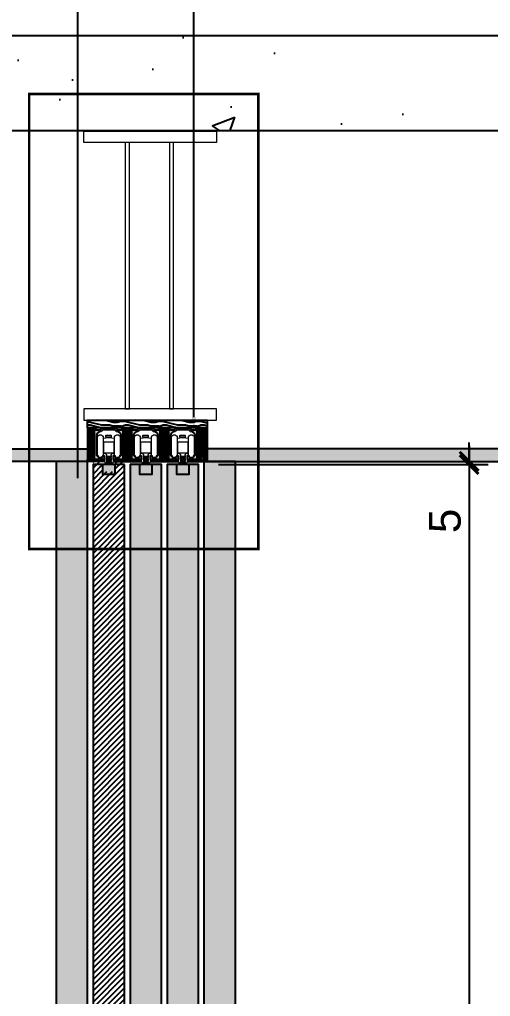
# Model space of a CAD drawing. Header units: millimetres. Extents: x -63251 to 507826, y 5339 to 217512.
# Drawn here: x 175125 to 175870, y 82013 to 83557 of the extents above; entities that cross this region are included whole.
import ezdxf
from ezdxf import colors
from ezdxf.entities.mleader import LeaderData, LeaderLine
from ezdxf.math import Vec2, Vec3

# ---------------------------------------------------------------- set-up
doc = ezdxf.new("R2010")
doc.units = ezdxf.units.MM
doc.header["$PDMODE"] = 3
doc.linetypes.add('TRAÇO 1-1', pattern=[9.525, 6.35, -3.175])
for name, color, linetype in [('AC-EQUIPAMENTO', 7, 'Continuous'), ('COTAS', 9, 'Continuous'), ('DETALHE', 10, 'Continuous'), ('FERRAGEM', 3, 'Continuous'), ('GESSO', 1, 'Continuous'), ('HACHURA', 21, 'Continuous'), ('MARCENARIA . M', 4, 'Continuous'), ('PAREDE', 94, 'Continuous')]:
    doc.layers.add(name, color=color, linetype=linetype)
doc.layers.add('ARQ-PILARES E VIGAS', color=5, linetype='Continuous', lineweight=5)
doc.styles.add('1-1', font='arial.ttf', dxfattribs={"height": 0.2})
doc.styles.add('PADRÃO', font='arial.ttf')
doc.dimstyles.new('1-20', dxfattribs={"dimscale": 20, "dimtxt": 2.5, "dimasz": 1.5, "dimexe": 1.5, "dimexo": 1.5, "dimtad": 1, "dimtxsty": 'PADRÃO', "dimblk": 'ARCHTICK', "dimcen": 2.5, "dimdle": 1.5, "dimclrd": 9, "dimclre": 9, "dimclrt": 6, "dimadec": 0, "dimazin": 0, "dimtfac": 1, "dimtmove": 0, "dimatfit": 3, "dimfxl": 1.25, "dimlwd": -1, "dimlwe": -1, "dimarcsym": 0})
pattern_1 = [(45, (-11858.7063, -9249.3288), (-1.122532015, 1.122532015), [])]

# ---------------------------------------------------------------- blocks, each defined once
blk = doc.blocks.new('_ArchTick')
at = {"color": 0, "linetype": 'ByBlock', "const_width": 0.15}
blk.add_lwpolyline([(-0.5, -0.5), (0.5, 0.5)], dxfattribs=at)
blk = doc.blocks.new('*D246')
at = {"layer": 'Defpoints', "color": 0, "transparency": 16777216}
for p in [(175409.8, 82853.7), (175409.8, 79942.7), (175836.1, 79942.7)]:
    blk.add_point(p, dxfattribs=at)
at = {"layer": 'MARCENARIA . M', "color": 9, "transparency": 16777216}
for p, q in [((175836.1, 82883.7), (175836.1, 79912.7)), ((175439.8, 82853.7), (175866.1, 82853.7)), ((175439.8, 79942.7), (175866.1, 79942.7))]:
    blk.add_line(p, q, dxfattribs=at)
at = {"layer": 'MARCENARIA . M', "color": 9, "transparency": 16777216, "xscale": 30, "yscale": 30, "zscale": 30}
for p, rotation in [((175836.1, 82853.7), 90), ((175836.1, 79942.7), 270)]:
    blk.add_blockref('_ArchTick', p, dxfattribs=dict(at, rotation=rotation))
at = {"layer": 'MARCENARIA . M', "color": 6, "transparency": 16777216, "insert": (175798, 81398.2), "char_height": 50, "attachment_point": 5, "rotation": 90, "style": 'PADRÃO'}
blk.add_mtext('2911', dxfattribs=at)
blk = doc.blocks.new('*D248')
at = {"layer": 'Defpoints', "color": 0, "transparency": 16777216}
for p in [(175409.8, 82858.7), (175409.8, 82853.7), (175836.1, 82858.7)]:
    blk.add_point(p, dxfattribs=at)
at = {"layer": 'MARCENARIA . M', "color": 9, "transparency": 16777216}
for p, q in [((175836.1, 82858.7), (175836.1, 82888.7)), ((175439.8, 82858.7), (175866.1, 82858.7)), ((175439.8, 82853.7), (175866.1, 82853.7)), ((175836.1, 82858.7), (175836.1, 82853.7)), ((175836.1, 82853.7), (175836.1, 82735.5))]:
    blk.add_line(p, q, dxfattribs=at)
at = {"layer": 'MARCENARIA . M', "color": 9, "transparency": 16777216, "xscale": 30, "yscale": 30, "zscale": 30}
for p, rotation in [((175836.1, 82858.7), 270), ((175836.1, 82853.7), 90)]:
    blk.add_blockref('_ArchTick', p, dxfattribs=dict(at, rotation=rotation))
at = {"layer": 'MARCENARIA . M', "color": 6, "transparency": 16777216, "insert": (175798.1, 82764.6), "char_height": 50, "attachment_point": 5, "rotation": 90, "style": 'PADRÃO'}
blk.add_mtext('5', dxfattribs=at)

msp = doc.modelspace()

# ---------------------------------------------------------------- hatches: boundary and pattern name
at = {"layer": 'AC-EQUIPAMENTO'}
h = msp.add_hatch(dxfattribs=at)
h.set_pattern_fill('ANSI31', color=8, scale=0.5)
h.set_pattern_definition([(45, (-11860.2068, -9249.3288), (-1.122532015, 1.122532015), [])])
h.paths.add_polyline_path([(175243.936, 82911.698), (175232.936, 82911.698), (175232.936, 82865.698), (175232.936, 82861.698), (175239.185, 82861.698), (175239.185, 82865.698), (175242.185, 82865.698), (175242.185, 82861.698), (175243.936, 82861.698)])
h = msp.add_hatch(dxfattribs=at)
h.set_pattern_fill('ANSI31', color=8, scale=0.5)
h.set_pattern_definition([(45, (-11917.206, -9249.3288), (-1.122532015, 1.122532015), [])])
h.paths.add_polyline_path([(175288.936, 82861.698), (175294.937, 82861.698), (175294.937, 82865.698), (175297.937, 82865.698), (175297.937, 82861.698), (175302.437, 82861.698), (175302.437, 82911.698), (175288.936, 82911.698)])
h = msp.add_hatch(dxfattribs=at)
h.set_pattern_fill('ANSI31', color=8, scale=0.5)
h.set_pattern_definition(pattern_1)
h.paths.add_polyline_path([(175347.437, 82861.698), (175353.436, 82861.698), (175353.436, 82865.698), (175356.436, 82865.698), (175356.436, 82861.698), (175360.936, 82861.698), (175360.936, 82911.698), (175347.437, 82911.698)])
h = msp.add_hatch(dxfattribs=at)
h.set_pattern_fill('ANSI31', color=8, scale=0.5)
h.set_pattern_definition(pattern_1)
h.paths.add_polyline_path([(175405.936, 82865.698), (175412.186, 82865.698), (175421.734, 82861.698), (175421.734, 82911.698), (175405.936, 82911.698)])
h = msp.add_hatch(dxfattribs=at)
h.set_pattern_fill('ANSI31', color=8, scale=0.5)
h.set_pattern_definition([(45, (-11989.1713, -9279.6633), (-1.122532015, 1.122532015), [])])
h.paths.add_polyline_path([(175232.936, 82861.698), (175239.185, 82861.698), (175239.185, 82865.698), (175242.185, 82865.698), (175242.185, 82861.698), (175258.936, 82861.698), (175258.936, 82858.698), (175232.936, 82858.698)])
h = msp.add_hatch(dxfattribs=at)
h.set_pattern_fill('ANSI31', color=8, scale=0.5)
h.set_pattern_definition([(45, (-12101.9204, -9279.6633), (-1.122532015, 1.122532015), [])])
h.paths.add_polyline_path([(175317.437, 82861.698), (175297.937, 82861.698), (175297.937, 82865.698), (175294.937, 82865.698), (175294.937, 82861.698), (175273.936, 82861.698), (175273.936, 82858.698), (175317.437, 82858.698)])
h = msp.add_hatch(dxfattribs=at)
h.set_pattern_fill('ANSI31', color=8, scale=0.5)
h.set_pattern_definition([(45, (-12043.4207, -9279.6633), (-1.122532015, 1.122532015), [])])
h.paths.add_polyline_path([(175375.936, 82861.698), (175356.436, 82861.698), (175356.436, 82865.698), (175353.436, 82865.698), (175353.436, 82861.698), (175332.437, 82861.698), (175332.437, 82858.698), (175375.936, 82858.698)])
h = msp.add_hatch(dxfattribs=at)
h.set_pattern_fill('ANSI31', color=8, scale=0.5)
h.set_pattern_definition([(45, (-11987.6708, -9279.6633), (-1.122532015, 1.122532015), [])])
h.paths.add_polyline_path([(175421.734, 82861.698), (175412.186, 82861.698), (175412.186, 82865.698), (175409.186, 82865.698), (175409.186, 82861.698), (175390.936, 82861.698), (175390.936, 82858.698), (175421.734, 82858.698)])
h = msp.add_hatch(dxfattribs=at)
h.set_pattern_fill('ANSI31', color=8, scale=2)
h.set_pattern_definition([(45, (22279.756, -5536.941), (-4.49012806, 4.49012806), [])])
h.paths.add_polyline_path([(175241.436, 82857.698), (175256.436, 82857.698), (175256.436, 82842.698), (175276.436, 82842.698), (175276.436, 82857.698), (175291.436, 82857.698), (175291.436, 81087.698), (175281.436, 81087.698), (175281.436, 81102.698), (175271.436, 81102.698), (175271.436, 80972.698), (175281.436, 80972.698), (175281.436, 80987.698), (175291.436, 80987.698), (175291.436, 79942.698), (175241.436, 79942.698), (175241.436, 80987.698), (175251.436, 80987.698), (175251.436, 80972.698), (175261.436, 80972.698), (175261.436, 81102.698), (175251.436, 81102.698), (175251.436, 81087.698), (175241.436, 81087.698)])
at = {"layer": 'HACHURA'}
h = msp.add_hatch(dxfattribs=at)
h.set_pattern_fill('AR-CONC', color=21, scale=2)
h.set_pattern_definition([(50, (131021.12, 60829.57), (364.3693, -31.8782), [38.1, -419.1]), (355, (131021.1, 60829.57), (-70.4868, 382.1137), [30.48, -335.2812]), (100.45144, (131051.48, 60826.9), (293.8825, 350.2355), [32.38, -356.1805]), (46.1842, (131021.1, 60931.17), (542.158, -84.0847), [57.15, -628.65]), (96.6356, (131066.3, 60924.16), (474.808, 494.852), [48.57, -534.271]), (351.1842, (131021.1, 60931.17), (474.808, 494.852), [45.72, -502.9195]), (21, (131071.92, 60905.77), (303.2288, -204.5304), [38.1, -419.1]), (326, (131071.9, 60905.77), (123.604, 368.376), [30.48, -335.28]), (71.45144, (131097.2, 60888.73), (426.8328, 163.8455), [32.38, -356.18]), (37.5, (131021.12, 60829.57), (6.1772, 169.11008), [0, -331.216, 0, -340.36, 0, -336.55]), (7.5, (131021.12, 60829.57), (133.6393, 200.36115), [0, -194.056, 0, -323.596, 0, -128.27]), (327.5, (130907.83, 60829.57), (271.1812, -11.4575), [0, -127, 0, -396.24, 0, -525.78]), (317.5, (130857.03, 60829.57), (296.2584, 50.853), [0, -165.1, 0, -263.144, 0, -373.38])])
h.paths.add_polyline_path([(174075.083, 83531.698), (174075.083, 83381.698), (176570.874, 83381.698), (176570.874, 83531.698)])
at = {"layer": 'HACHURA', "ltscale": 0.3}
h = msp.add_hatch(dxfattribs=at)
h.set_pattern_fill('LEGNO1', color=8, scale=60, angle=180, pattern_type=2)
h.set_pattern_definition([(180, (7.49, -4.24), (-7e-15, -60), [12, -18, 6, -24]), (180, (-34.51, -5.74), (-7e-15, -60), [12, -48]), (180, (-28.51, -8.74), (-7e-15, -60), [6, -54]), (180, (4.49, -10.24), (-7e-15, -60), [3, -42, 3, -12]), (180, (-16.51, -13.24), (-7e-15, -60), [12, -18, 3, -27]), (180, (-1.51, -14.74), (-7e-15, -60), [9, -51]), (180, (-16.51, -16.24), (-7e-15, -60), [18, -42]), (180, (1.49, -17.74), (-7e-15, -60), [12, -48]), (180, (-22.51, -19.24), (-7e-15, -60), [30, -30]), (180, (-4.51, -22.24), (-7e-15, -60), [6, -18, 12, -24]), (180, (-46.51, -23.74), (-7e-15, -60), [12, -48]), (180, (-34.51, -25.24), (-7e-15, -60), [6, -54]), (180, (-22.51, -26.74), (-7e-15, -60), [6, -54]), (180, (7.49, -28.24), (-7e-15, -60), [12, -48]), (180, (-22.51, -29.74), (-7e-15, -60), [12, -48]), (180, (-22.51, -32.74), (-7e-15, -60), [12, -12, 12, -24]), (180, (-10.51, -35.74), (-7e-15, -60), [6, -30, 12, -12]), (180, (-22.51, -37.24), (-7e-15, -60), [18, -42]), (180, (-22.51, -40.24), (-7e-15, -60), [12, -48]), (180, (1.49, -41.74), (-7e-15, -60), [18, -24, 6, -12]), (180, (1.49, -44.74), (-7e-15, -60), [30, -30]), (180, (-34.51, -46.24), (-7e-15, -60), [6, -54]), (180, (-16.51, -47.74), (-7e-15, -60), [12, -48]), (180, (-4.51, -49.24), (-7e-15, -60), [6, -24, 6, -24]), (180, (1.49, -50.74), (-7e-15, -60), [6, -18, 12, -24]), (180, (-10.51, -52.24), (-7e-15, -60), [6, -30, 6, -18]), (180, (-22.51, -53.74), (-7e-15, -60), [18, -42]), (180, (1.49, -56.74), (-7e-15, -60), [12, -48]), (180, (-28.51, -58.24), (-7e-15, -60), [6, -54]), (180, (-40.51, -59.74), (-7e-15, -60), [6, -54]), (194.0362435, (-34.507, -8.738), (-60, 2e-09), [6.18, -241.206332]), (194.0362435, (-40.507, -22.238), (-60, 2e-09), [6.18, -241.206332]), (194.0362435, (-34.507, -58.238), (-60, 2e-09), [6.18, -241.206332]), (194.0362435, (-16.507, -35.738), (-60, 2e-09), [6.18, -241.206332]), (194.0362435, (-28.507, -44.738), (-60, 2e-09), [6.18, -241.206332]), (194.0362435, (-34.507, -40.238), (-60, 2e-09), [6.18, -241.206332]), (194.0362435, (-4.507, -50.738), (-60, 2e-09), [6.18, -241.206332]), (194.0362435, (-28.507, -47.738), (-60, 2e-09), [6.18, -241.206332]), (194.0362435, (-40.507, -25.238), (-60, 2e-09), [12.36, -235.026332]), (194.0362435, (-34.507, -29.738), (-60, 2e-09), [12.36, -235.026332]), (194.0362435, (-34.507, -32.738), (-60, 2e-09), [12.36, -235.026332]), (345.9637565, (-16.507, -13.238), (60, 2e-09), [6.18, -12.36, 6.18, -222.666332]), (345.9637565, (-4.507, -22.238), (60, 2e-09), [6.18, -241.206332]), (345.9637565, (-4.507, -49.238), (60, 2e-09), [12.36, -235.026332]), (14.0362435, (-34.507, -5.738), (60, -2e-09), [6.18, -241.206332]), (165.9637565, (-46.507, -5.738), (-60, -2e-09), [6.18, -241.206332]), (165.9637565, (-28.507, -26.738), (-60, -2e-09), [6.18, -241.206332]), (165.9637565, (-40.507, -37.238), (-60, -2e-09), [6.18, -241.206332]), (165.9637565, (-16.507, -41.738), (-60, -2e-09), [6.18, -241.206332]), (165.9637565, (-10.507, -49.238), (-60, -2e-09), [6.18, -241.206332]), (165.9637565, (-16.507, -52.238), (-60, -2e-09), [6.18, -241.206332]), (165.9637565, (-16.507, -41.738), (-60, -2e-09), [6.18, -241.206332]), (165.9637565, (-34.507, -50.738), (-60, -2e-09), [24.72, -222.666332]), (165.9637565, (1.493, -10.238), (-60, -2e-09), [24.72, -222.666332]), (165.9637565, (-4.507, -14.738), (-60, -2e-09), [24.72, -222.666332]), (165.9637565, (-10.507, -17.738), (-60, -2e-09), [6.18, -12.36, 12.36, -216.486332]), (165.9637565, (-10.507, -22.238), (-60, -2e-09), [12.36, -12.36, 12.36, -210.306332]), (165.9637565, (-4.507, -28.238), (-60, -2e-09), [24.72, -222.666332]), (165.9637565, (1.493, -32.738), (-60, -2e-09), [24.72, -222.666332]), (165.9637565, (1.493, -35.738), (-60, -2e-09), [24.72, -222.666332]), (165.9637565, (-40.507, -53.738), (-60, -2e-09), [6.18, -241.206332]), (165.9637675, (-46.507, -59.738), (-60, -1.15e-05), [12.36, -235.026332]), (165.9637675, (-10.507, -56.738), (-60, -1.15e-05), [12.36, -235.026332]), (165.9637575, (-4.507, -4.238), (-60, -1e-06), [24.72, -222.666332]), (165.9637575, (-40.507, -46.238), (-60, -1e-06), [18.54, -228.846332]), (165.9637575, (-46.507, -41.738), (-60, -1e-06), [37.08, -210.306332])])
h.paths.add_polyline_path([(175421.733, 82923.698), (175232.936, 82923.698), (175232.937, 82911.698), (175256.524, 82911.698), (175421.734, 82911.698)])
at = {"layer": 'HACHURA', "true_color": 0xba9673}
h = msp.add_hatch(color=33, dxfattribs=at)
h.dxf.hatch_style = 1
h.paths.add_polyline_path([(174075.083, 82878.698), (174075.083, 82858.698), (175232.936, 82858.698), (175232.936, 82878.698)])
h = msp.add_hatch(color=33, dxfattribs=at)
h.dxf.hatch_style = 1
h.paths.add_polyline_path([(176570.874, 82858.698), (176570.874, 82878.698), (175421.831, 82878.698), (175421.831, 82858.698)])
h = msp.add_hatch(color=33, dxfattribs=at)
h.dxf.hatch_style = 1
h.paths.add_polyline_path([(175182.936, 79937.698), (175232.936, 79937.698), (175232.936, 82862.698), (175182.936, 82862.698)])
h = msp.add_hatch(color=33, dxfattribs=at)
h.dxf.hatch_style = 1
h.paths.add_polyline_path([(175416.831, 79937.698), (175466.831, 79937.698), (175466.831, 82862.698), (175416.831, 82862.698)])
h = msp.add_hatch(color=33, dxfattribs=at)
h.dxf.hatch_style = 1
h.paths.add_polyline_path([(175299.936, 79942.698), (175349.936, 79942.698), (175349.936, 82857.698), (175299.936, 82857.698)])
h = msp.add_hatch(color=33, dxfattribs=at)
h.dxf.hatch_style = 1
h.paths.add_polyline_path([(175358.436, 79942.698), (175408.436, 79942.698), (175408.436, 82857.698), (175358.436, 82857.698)])
at = {"layer": 'MARCENARIA . M'}
h = msp.add_hatch(color=8, dxfattribs=at)
h.dxf.hatch_style = 1
h.paths.add_polyline_path([(175248.522, 82867.834, 0.33605523), (175248.041, 82868.198), (175247.436, 82868.198, -0.41421356), (175246.936, 82868.698), (175246.936, 82900.198, -0.33523574), (175254.482, 82906.196, 0.19250473), (175254.823, 82906.342), (175257.033, 82908.552, -0.19891237), (175257.386, 82908.698), (175265.859, 82908.698, 0.26794919), (175266.292, 82908.948), (175266.436, 82909.198), (175266.581, 82908.948, 0.26794919), (175267.014, 82908.698), (175275.487, 82908.698, -0.19891237), (175275.84, 82908.552), (175278.05, 82906.342, 0.19250473), (175278.391, 82906.196, -0.33523574), (175285.936, 82900.198), (175285.936, 82868.698, -0.41421356), (175285.436, 82868.198), (175284.832, 82868.198, 0.33605523), (175284.351, 82867.834, -0.35330176), (175279.936, 82864.698, -0.35330178), (175275.522, 82867.834, 0.33605523), (175275.041, 82868.198), (175274.436, 82868.198, 0.41421356), (175273.936, 82867.698), (175273.936, 82861.698), (175288.936, 82861.698), (175288.936, 82881.698), (175288.936, 82911.698), (175287.936, 82911.698, 0.41421356), (175287.436, 82911.198), (175287.436, 82909.198, -0.41421356), (175286.936, 82908.698), (175280.144, 82908.698, -0.19891237), (175279.79, 82908.845), (175277.083, 82911.552, 0.19891237), (175276.729, 82911.698), (175256.144, 82911.698, 0.19891237), (175255.79, 82911.552), (175253.083, 82908.845, -0.19891237), (175252.729, 82908.698), (175246.936, 82908.698), (175245.936, 82908.698, -0.41421356), (175245.436, 82909.198), (175245.436, 82911.198, 0.41421356), (175244.936, 82911.698), (175243.936, 82911.698), (175243.936, 82861.698), (175258.936, 82861.698), (175258.936, 82867.698, 0.41421356), (175258.436, 82868.198), (175257.832, 82868.198, 0.33605523), (175257.351, 82867.834, -0.35330177), (175252.936, 82864.698, -0.35330177)])
h = msp.add_hatch(color=8, dxfattribs=at)
h.dxf.hatch_style = 1
h.paths.add_polyline_path([(175307.023, 82867.834, 0.33605523), (175306.541, 82868.198), (175305.937, 82868.198, -0.41421356), (175305.437, 82868.698), (175305.437, 82900.198, -0.33523574), (175312.982, 82906.196, 0.19250473), (175313.323, 82906.342), (175315.533, 82908.552, -0.19891237), (175315.887, 82908.698), (175324.36, 82908.698, 0.26794919), (175324.793, 82908.948), (175324.937, 82909.198), (175325.081, 82908.948, 0.26794919), (175325.514, 82908.698), (175333.987, 82908.698, -0.19891237), (175334.341, 82908.552), (175336.55, 82906.342, 0.19250473), (175336.892, 82906.196, -0.33523574), (175344.437, 82900.198), (175344.437, 82868.698, -0.41421356), (175343.937, 82868.198), (175343.333, 82868.198, 0.33605523), (175342.851, 82867.834, -0.35330176), (175338.437, 82864.698, -0.35330178), (175334.023, 82867.834, 0.33605523), (175333.541, 82868.198), (175332.937, 82868.198, 0.41421356), (175332.437, 82867.698), (175332.437, 82861.698), (175347.437, 82861.698), (175347.437, 82881.698), (175347.437, 82911.698), (175346.437, 82911.698, 0.41421356), (175345.937, 82911.198), (175345.937, 82909.198, -0.41421356), (175345.437, 82908.698), (175338.644, 82908.698, -0.19891237), (175338.291, 82908.845), (175335.583, 82911.552, 0.19891237), (175335.23, 82911.698), (175314.644, 82911.698, 0.19891237), (175314.291, 82911.552), (175311.583, 82908.845, -0.19891237), (175311.23, 82908.698), (175305.437, 82908.698), (175304.437, 82908.698, -0.41421356), (175303.937, 82909.198), (175303.937, 82911.198, 0.41421356), (175303.437, 82911.698), (175302.437, 82911.698), (175302.437, 82861.698), (175317.437, 82861.698), (175317.437, 82867.698, 0.41421356), (175316.937, 82868.198), (175316.333, 82868.198, 0.33605523), (175315.851, 82867.834, -0.35330177), (175311.437, 82864.698, -0.35330177)])
h = msp.add_hatch(color=8, dxfattribs=at)
h.dxf.hatch_style = 1
h.paths.add_polyline_path([(175365.522, 82867.834, 0.33605523), (175365.041, 82868.198), (175364.436, 82868.198, -0.41421356), (175363.936, 82868.698), (175363.936, 82900.198, -0.33523574), (175371.482, 82906.196, 0.19250473), (175371.823, 82906.342), (175374.033, 82908.552, -0.19891237), (175374.386, 82908.698), (175382.859, 82908.698, 0.26794919), (175383.292, 82908.948), (175383.436, 82909.198), (175383.581, 82908.948, 0.26794919), (175384.014, 82908.698), (175392.487, 82908.698, -0.19891237), (175392.84, 82908.552), (175395.05, 82906.342, 0.19250473), (175395.391, 82906.196, -0.33523574), (175402.936, 82900.198), (175402.936, 82868.698, -0.41421356), (175402.436, 82868.198), (175401.832, 82868.198, 0.33605523), (175401.351, 82867.834, -0.35330176), (175396.936, 82864.698, -0.35330178), (175392.522, 82867.834, 0.33605523), (175392.041, 82868.198), (175391.436, 82868.198, 0.41421356), (175390.936, 82867.698), (175390.936, 82861.698), (175405.936, 82861.698), (175405.936, 82881.698), (175405.936, 82911.698), (175404.936, 82911.698, 0.41421356), (175404.436, 82911.198), (175404.436, 82909.198, -0.41421356), (175403.936, 82908.698), (175397.144, 82908.698, -0.19891237), (175396.79, 82908.845), (175394.083, 82911.552, 0.19891237), (175393.729, 82911.698), (175373.144, 82911.698, 0.19891237), (175372.79, 82911.552), (175370.083, 82908.845, -0.19891237), (175369.729, 82908.698), (175363.936, 82908.698), (175362.936, 82908.698, -0.41421356), (175362.436, 82909.198), (175362.436, 82911.198, 0.41421356), (175361.936, 82911.698), (175360.936, 82911.698), (175360.936, 82861.698), (175375.936, 82861.698), (175375.936, 82867.698, 0.41421356), (175375.436, 82868.198), (175374.832, 82868.198, 0.33605523), (175374.351, 82867.834, -0.35330177), (175369.936, 82864.698, -0.35330177)])
h = msp.add_hatch(color=8, dxfattribs=at)
h.dxf.hatch_style = 1
h.paths.add_polyline_path([(175276.436, 82853.698), (175276.436, 82838.698), (175256.436, 82838.698), (175256.436, 82853.698)])
h = msp.add_hatch(color=8, dxfattribs=at)
h.dxf.hatch_style = 1
h.paths.add_polyline_path([(175334.936, 82853.698), (175334.936, 82838.698), (175314.936, 82838.698), (175314.936, 82853.698)])
h = msp.add_hatch(color=8, dxfattribs=at)
h.dxf.hatch_style = 1
h.paths.add_polyline_path([(175334.937, 82853.698), (175334.937, 82838.698), (175314.937, 82838.698), (175314.937, 82853.698)])
h = msp.add_hatch(color=8, dxfattribs=at)
h.dxf.hatch_style = 1
h.paths.add_polyline_path([(175393.436, 82853.698), (175393.436, 82838.698), (175373.436, 82838.698), (175373.436, 82853.698)])
h = msp.add_hatch(color=8, dxfattribs=at)
h.dxf.hatch_style = 1
h.paths.add_polyline_path([(175393.436, 82853.698), (175393.436, 82838.698), (175373.436, 82838.698), (175373.436, 82853.698)])

# ---------------------------------------------------------------- linework, layer by layer
at = {"layer": 'ARQ-PILARES E VIGAS'}
for points in [[(175436.831, 83362.788), (175226.831, 83362.788), (175226.831, 83380.878), (175436.831, 83380.878)], [(175298.897, 83362.788), (175292.547, 83362.788), (175292.547, 82941.788), (175298.897, 82941.788)], [(175368.897, 83362.788), (175362.547, 83362.788), (175362.547, 82941.788), (175368.897, 82941.788)]]:
    msp.add_lwpolyline(points, close=True, dxfattribs=at)
at = {"layer": 'ARQ-PILARES E VIGAS', "elevation": 0}
msp.add_lwpolyline([(175436.734, 82941.788), (175226.734, 82941.788), (175226.734, 82923.698), (175436.734, 82923.698)], close=True, dxfattribs=at)
at = {"layer": 'DETALHE', "color": 10, "linetype": 'TRAÇO 1-1', "const_width": 4}
msp.add_lwpolyline([(175140.61, 83439.464), (175502.906, 83439.464), (175502.906, 82720.272), (175140.61, 82720.272)], close=True, dxfattribs=at)
at = {"layer": 'FERRAGEM', "color": 1, "lineweight": 5}
for p, q in [((175257.351, 82889.535, 0), (175275.522, 82889.535, 0)), ((175315.851, 82889.535, 0), (175334.023, 82889.535, 0)), ((175374.351, 82889.535, 0), (175392.522, 82889.535, 0)), ((175257.351, 82871.737, 0), (175260.435, 82871.737, 0)), ((175272.438, 82871.737, 0), (175275.522, 82871.737, 0)), ((175315.851, 82871.737, 0), (175318.935, 82871.737, 0)), ((175330.938, 82871.737, 0), (175334.023, 82871.737, 0)), ((175374.351, 82871.737, 0), (175377.435, 82871.737, 0)), ((175389.438, 82871.737, 0), (175392.522, 82871.737, 0)), ((175266.436, 82856.698), (175266.436, 82853.698)), ((175324.937, 82856.698), (175324.937, 82853.698)), ((175384.831, 82856.698), (175384.831, 82853.698))]:
    msp.add_line(p, q, dxfattribs=at)
at = {"layer": 'FERRAGEM', "elevation": 0}
for points in [[(175252.936, 82864.698, 0.35330177), (175257.351, 82867.834, -0.33605523), (175257.832, 82868.198), (175258.436, 82868.198, -0.41421356), (175258.936, 82867.698), (175258.936, 82861.698), (175243.936, 82861.698), (175243.936, 82911.698), (175244.936, 82911.698, -0.41421356), (175245.436, 82911.198), (175245.436, 82909.198, 0.41421356), (175245.936, 82908.698), (175246.936, 82908.698), (175252.729, 82908.698, 0.19891237), (175253.083, 82908.845), (175255.79, 82911.552, -0.19891237), (175256.144, 82911.698), (175276.729, 82911.698, -0.19891237), (175277.083, 82911.552), (175279.79, 82908.845, 0.19891237), (175280.144, 82908.698), (175286.936, 82908.698, 0.41421356), (175287.436, 82909.198), (175287.436, 82911.198, -0.41421356), (175287.936, 82911.698), (175288.936, 82911.698), (175288.936, 82861.698), (175273.936, 82861.698), (175273.936, 82867.698, -0.41421356), (175274.436, 82868.198), (175275.041, 82868.198, -0.33605523), (175275.522, 82867.834, 0.35330178), (175279.936, 82864.698, 0.35330176), (175284.351, 82867.834, -0.33605523), (175284.832, 82868.198), (175285.436, 82868.198, 0.41421356), (175285.936, 82868.698), (175285.936, 82900.198, 0.33523574), (175278.391, 82906.196, -0.19250473), (175278.05, 82906.342), (175275.84, 82908.552, 0.19891237), (175275.487, 82908.698), (175267.014, 82908.698, -0.26794919), (175266.581, 82908.948), (175266.436, 82909.198), (175266.292, 82908.948, -0.26794919), (175265.859, 82908.698), (175257.386, 82908.698, 0.19891237), (175257.033, 82908.552), (175254.823, 82906.342, -0.19250473), (175254.482, 82906.196, 0.33523574), (175246.936, 82900.198), (175246.936, 82868.698, 0.41421356), (175247.436, 82868.198), (175248.041, 82868.198, -0.33605523), (175248.522, 82867.834, 0.35330177), (175252.936, 82864.698, -0.35330177)], [(175311.437, 82864.698, 0.35330177), (175315.851, 82867.834, -0.33605523), (175316.333, 82868.198), (175316.937, 82868.198, -0.41421356), (175317.437, 82867.698), (175317.437, 82861.698), (175302.437, 82861.698), (175302.437, 82911.698), (175303.437, 82911.698, -0.41421356), (175303.937, 82911.198), (175303.937, 82909.198, 0.41421356), (175304.437, 82908.698), (175305.437, 82908.698), (175311.23, 82908.698, 0.19891237), (175311.583, 82908.845), (175314.291, 82911.552, -0.19891237), (175314.644, 82911.698), (175335.23, 82911.698, -0.19891237), (175335.583, 82911.552), (175338.291, 82908.845, 0.19891237), (175338.644, 82908.698), (175345.437, 82908.698, 0.41421356), (175345.937, 82909.198), (175345.937, 82911.198, -0.41421356), (175346.437, 82911.698), (175347.437, 82911.698), (175347.437, 82861.698), (175332.437, 82861.698), (175332.437, 82867.698, -0.41421356), (175332.937, 82868.198), (175333.541, 82868.198, -0.33605523), (175334.023, 82867.834, 0.35330178), (175338.437, 82864.698, 0.35330176), (175342.851, 82867.834, -0.33605523), (175343.333, 82868.198), (175343.937, 82868.198, 0.41421356), (175344.437, 82868.698), (175344.437, 82900.198, 0.33523574), (175336.892, 82906.196, -0.19250473), (175336.55, 82906.342), (175334.341, 82908.552, 0.19891237), (175333.987, 82908.698), (175325.514, 82908.698, -0.26794919), (175325.081, 82908.948), (175324.937, 82909.198), (175324.793, 82908.948, -0.26794919), (175324.36, 82908.698), (175315.887, 82908.698, 0.19891237), (175315.533, 82908.552), (175313.323, 82906.342, -0.19250473), (175312.982, 82906.196, 0.33523574), (175305.437, 82900.198), (175305.437, 82868.698, 0.41421356), (175305.937, 82868.198), (175306.541, 82868.198, -0.33605523), (175307.023, 82867.834, 0.35330177), (175311.437, 82864.698, -0.35330177)], [(175369.936, 82864.698, 0.35330177), (175374.351, 82867.834, -0.33605523), (175374.832, 82868.198), (175375.436, 82868.198, -0.41421356), (175375.936, 82867.698), (175375.936, 82861.698), (175360.936, 82861.698), (175360.936, 82911.698), (175361.936, 82911.698, -0.41421356), (175362.436, 82911.198), (175362.436, 82909.198, 0.41421356), (175362.936, 82908.698), (175363.936, 82908.698), (175369.729, 82908.698, 0.19891237), (175370.083, 82908.845), (175372.79, 82911.552, -0.19891237), (175373.144, 82911.698), (175393.729, 82911.698, -0.19891237), (175394.083, 82911.552), (175396.79, 82908.845, 0.19891237), (175397.144, 82908.698), (175403.936, 82908.698, 0.41421356), (175404.436, 82909.198), (175404.436, 82911.198, -0.41421356), (175404.936, 82911.698), (175405.936, 82911.698), (175405.936, 82861.698), (175390.936, 82861.698), (175390.936, 82867.698, -0.41421356), (175391.436, 82868.198), (175392.041, 82868.198, -0.33605523), (175392.522, 82867.834, 0.35330178), (175396.936, 82864.698, 0.35330176), (175401.351, 82867.834, -0.33605523), (175401.832, 82868.198), (175402.436, 82868.198, 0.41421356), (175402.936, 82868.698), (175402.936, 82900.198, 0.33523574), (175395.391, 82906.196, -0.19250473), (175395.05, 82906.342), (175392.84, 82908.552, 0.19891237), (175392.487, 82908.698), (175384.014, 82908.698, -0.26794919), (175383.581, 82908.948), (175383.436, 82909.198), (175383.292, 82908.948, -0.26794919), (175382.859, 82908.698), (175374.386, 82908.698, 0.19891237), (175374.033, 82908.552), (175371.823, 82906.342, -0.19250473), (175371.482, 82906.196, 0.33523574), (175363.936, 82900.198), (175363.936, 82868.698, 0.41421356), (175364.436, 82868.198), (175365.041, 82868.198, -0.33605523), (175365.522, 82867.834, 0.35330177), (175369.936, 82864.698, -0.35330177)]]:
    msp.add_lwpolyline(points, format="xyb", dxfattribs=at)
at = {"layer": 'FERRAGEM', "color": 1, "lineweight": 5, "elevation": 0}
for points in [[(175248.522, 82867.849), (175248.522, 82897.547, -0.71380968), (175257.351, 82897.547), (175257.351, 82867.849, -0.71380968)], [(175275.522, 82867.849), (175275.522, 82897.547, -0.71380968), (175284.351, 82897.547), (175284.351, 82867.849, -0.71380968)], [(175307.023, 82867.849), (175307.023, 82897.547, -0.71380968), (175315.851, 82897.547), (175315.851, 82867.849, -0.71380968)], [(175334.023, 82867.849), (175334.023, 82897.547, -0.71380968), (175342.851, 82897.547), (175342.851, 82867.849, -0.71380968)], [(175365.522, 82867.849), (175365.522, 82897.547, -0.71380968), (175374.351, 82897.547), (175374.351, 82867.849, -0.71380968)], [(175392.522, 82867.849), (175392.522, 82897.547, -0.71380968), (175401.351, 82897.547), (175401.351, 82867.849, -0.71380968)]]:
    msp.add_lwpolyline(points, format="xyb", close=True, dxfattribs=at)
for points in [[(175261.83, 82897.024), (175261.83, 82899.392), (175262.476, 82900.037), (175269.685, 82900.037), (175270.33, 82899.392), (175270.33, 82897.024)], [(175261.83, 82899.392), (175270.33, 82899.392)], [(175261.83, 82897.024), (175270.33, 82897.024)], [(175263.337, 82895.646), (175263.337, 82897.024)], [(175268.824, 82895.671), (175268.824, 82897.024)], [(175320.331, 82897.024), (175320.331, 82899.392), (175320.976, 82900.037), (175328.185, 82900.037), (175328.831, 82899.392), (175328.831, 82897.024)], [(175320.331, 82899.392), (175328.831, 82899.392)], [(175320.331, 82897.024), (175328.831, 82897.024)], [(175321.837, 82895.646), (175321.837, 82897.024)], [(175327.324, 82895.671), (175327.324, 82897.024)], [(175378.83, 82897.024), (175378.83, 82899.392), (175379.476, 82900.037), (175386.685, 82900.037), (175387.33, 82899.392), (175387.33, 82897.024)], [(175378.83, 82899.392), (175387.33, 82899.392)], [(175378.83, 82897.024), (175387.33, 82897.024)], [(175380.337, 82895.646), (175380.337, 82897.024)], [(175385.824, 82895.671), (175385.824, 82897.024)], [(175258.541, 82871.737), (175258.541, 82889.535), (175274.332, 82889.535), (175274.332, 82871.737), (175258.541, 82871.737)], [(175317.042, 82871.737), (175317.042, 82889.535), (175332.832, 82889.535), (175332.832, 82871.737), (175317.042, 82871.737)], [(175375.541, 82871.737), (175375.541, 82889.535), (175391.332, 82889.535), (175391.332, 82871.737), (175375.541, 82871.737)], [(175272.438, 82871.737), (175269.617, 82868.917), (175269.617, 82866.319), (175263.256, 82866.319), (175263.256, 82868.917), (175260.435, 82871.737)], [(175262.165, 82863.52), (175270.537, 82864.6), (175270.131, 82865.005), (175270.537, 82865.276), (175262.165, 82864.195)], [(175262.165, 82860.145), (175270.537, 82861.225), (175270.131, 82861.63), (175270.537, 82861.9), (175262.165, 82860.82)], [(175262.251, 82864.341), (175262.656, 82864.747), (175262.251, 82865.152), (175262.656, 82865.422), (175262.251, 82865.827), (175262.656, 82866.097), (175262.251, 82866.502), (175262.656, 82866.772), (175262.251, 82867.177), (175262.656, 82867.447), (175262.251, 82867.852), (175262.656, 82868.122), (175262.251, 82868.527), (175262.656, 82868.797), (175262.251, 82869.202), (175262.656, 82869.472), (175262.251, 82869.877), (175262.273, 82869.899)], [(175263.127, 82869.045), (175262.251, 82868.932)], [(175262.251, 82868.257), (175263.256, 82868.387)], [(175262.251, 82867.582), (175263.256, 82867.712)], [(175262.251, 82866.907), (175263.256, 82867.036)], [(175263.256, 82867.036), (175262.251, 82866.907)], [(175262.251, 82864.881), (175270.622, 82865.962), (175270.217, 82866.367), (175270.622, 82866.637)], [(175263.256, 82866.361), (175262.251, 82866.232)], [(175262.251, 82866.232), (175263.256, 82866.361)], [(175262.251, 82865.557), (175268.156, 82866.319)], [(175262.251, 82864.206), (175270.622, 82865.287), (175270.217, 82865.692), (175270.622, 82865.962)], [(175262.251, 82862.856), (175270.622, 82863.936), (175270.217, 82864.341), (175270.622, 82864.611), (175262.251, 82863.531)], [(175262.439, 82856.698), (175262.656, 82856.915), (175262.251, 82857.185), (175262.656, 82857.59), (175262.251, 82857.86), (175262.656, 82858.265), (175262.251, 82858.67), (175262.656, 82859.075), (175262.251, 82859.345), (175262.656, 82859.751), (175262.251, 82860.021), (175262.656, 82860.426), (175262.251, 82860.696), (175262.656, 82861.101), (175262.251, 82861.506), (175262.656, 82861.911), (175262.251, 82862.181), (175262.656, 82862.586), (175262.251, 82862.856), (175262.656, 82863.261), (175262.251, 82863.531), (175262.656, 82863.936), (175262.251, 82864.341)], [(175262.251, 82862.181), (175270.622, 82863.261), (175270.217, 82863.666), (175270.622, 82863.936)], [(175262.251, 82861.506), (175270.622, 82862.586), (175270.217, 82862.991), (175270.622, 82863.261)], [(175262.251, 82860.831), (175270.622, 82861.911), (175270.217, 82862.316), (175270.622, 82862.586)], [(175269.617, 82868.532), (175270.622, 82868.662), (175270.217, 82869.067), (175270.622, 82869.337)], [(175269.617, 82867.857), (175270.622, 82867.987), (175270.217, 82868.392), (175270.622, 82868.662)], [(175269.617, 82867.182), (175270.622, 82867.312), (175270.217, 82867.717), (175270.622, 82867.987), (175269.617, 82867.857)], [(175269.617, 82866.507), (175270.622, 82866.637), (175270.217, 82867.042), (175270.622, 82867.312), (175269.617, 82867.182)], [(175269.951, 82869.251), (175270.622, 82869.337), (175270.33, 82869.629)], [(175330.938, 82871.737), (175328.118, 82868.917), (175328.118, 82866.319), (175321.756, 82866.319), (175321.756, 82868.917), (175318.935, 82871.737)], [(175320.666, 82863.52), (175329.037, 82864.6), (175328.632, 82865.005), (175329.037, 82865.276), (175320.666, 82864.195)], [(175320.666, 82860.145), (175329.037, 82861.225), (175328.632, 82861.63), (175329.037, 82861.9), (175320.666, 82860.82)], [(175320.751, 82864.341), (175321.156, 82864.747), (175320.751, 82865.152), (175321.156, 82865.422), (175320.751, 82865.827), (175321.156, 82866.097), (175320.751, 82866.502), (175321.156, 82866.772), (175320.751, 82867.177), (175321.156, 82867.447), (175320.751, 82867.852), (175321.156, 82868.122), (175320.751, 82868.527), (175321.156, 82868.797), (175320.751, 82869.202), (175321.156, 82869.472), (175320.751, 82869.877), (175320.773, 82869.899)], [(175320.751, 82864.341), (175321.156, 82864.747), (175320.751, 82865.152), (175321.156, 82865.422), (175320.751, 82865.827), (175321.156, 82866.097), (175320.751, 82866.502), (175321.156, 82866.772), (175320.751, 82867.177), (175321.156, 82867.447), (175320.751, 82867.852), (175321.156, 82868.122), (175320.751, 82868.527), (175321.156, 82868.797), (175320.751, 82869.202), (175321.156, 82869.472), (175320.751, 82869.877), (175320.773, 82869.899)], [(175321.628, 82869.045), (175320.751, 82868.932)], [(175320.751, 82868.257), (175321.756, 82868.387)], [(175320.751, 82867.582), (175321.756, 82867.712)], [(175320.751, 82866.907), (175321.756, 82867.036)], [(175321.756, 82867.036), (175320.751, 82866.907)], [(175320.751, 82864.881), (175329.123, 82865.962), (175328.718, 82866.367), (175329.123, 82866.637)], [(175321.756, 82866.361), (175320.751, 82866.232)], [(175320.751, 82866.232), (175321.756, 82866.361)], [(175320.751, 82865.557), (175326.657, 82866.319)], [(175320.751, 82864.206), (175329.123, 82865.287), (175328.718, 82865.692), (175329.123, 82865.962)], [(175320.751, 82862.856), (175329.123, 82863.936), (175328.718, 82864.341), (175329.123, 82864.611), (175320.751, 82863.531)], [(175320.94, 82856.698), (175321.156, 82856.915), (175320.751, 82857.185), (175321.156, 82857.59), (175320.751, 82857.86), (175321.156, 82858.265), (175320.751, 82858.67), (175321.156, 82859.075), (175320.751, 82859.345), (175321.156, 82859.751), (175320.751, 82860.021), (175321.156, 82860.426), (175320.751, 82860.696), (175321.156, 82861.101), (175320.751, 82861.506), (175321.156, 82861.911), (175320.751, 82862.181), (175321.156, 82862.586), (175320.751, 82862.856), (175321.156, 82863.261), (175320.751, 82863.531), (175321.156, 82863.936), (175320.751, 82864.341)], [(175320.751, 82862.181), (175329.123, 82863.261), (175328.718, 82863.666), (175329.123, 82863.936)], [(175320.751, 82861.506), (175329.123, 82862.586), (175328.718, 82862.991), (175329.123, 82863.261)], [(175320.751, 82860.831), (175329.123, 82861.911), (175328.718, 82862.316), (175329.123, 82862.586)], [(175328.118, 82868.532), (175329.123, 82868.662), (175328.718, 82869.067), (175329.123, 82869.337)], [(175328.118, 82867.857), (175329.123, 82867.987), (175328.718, 82868.392), (175329.123, 82868.662)], [(175328.118, 82867.182), (175329.123, 82867.312), (175328.718, 82867.717), (175329.123, 82867.987), (175328.118, 82867.857)], [(175328.118, 82866.507), (175329.123, 82866.637), (175328.718, 82867.042), (175329.123, 82867.312), (175328.118, 82867.182)], [(175328.452, 82869.251), (175329.123, 82869.337), (175328.831, 82869.629)], [(175389.438, 82871.737), (175386.617, 82868.917), (175386.617, 82866.319), (175380.256, 82866.319), (175380.256, 82868.917), (175377.435, 82871.737)], [(175379.165, 82863.52), (175387.537, 82864.6), (175387.131, 82865.005), (175387.537, 82865.276), (175379.165, 82864.195)], [(175379.165, 82860.145), (175387.537, 82861.225), (175387.131, 82861.63), (175387.537, 82861.9), (175379.165, 82860.82)], [(175379.251, 82864.341), (175379.656, 82864.747), (175379.251, 82865.152), (175379.656, 82865.422), (175379.251, 82865.827), (175379.656, 82866.097), (175379.251, 82866.502), (175379.656, 82866.772), (175379.251, 82867.177), (175379.656, 82867.447), (175379.251, 82867.852), (175379.656, 82868.122), (175379.251, 82868.527), (175379.656, 82868.797), (175379.251, 82869.202), (175379.656, 82869.472), (175379.251, 82869.877), (175379.273, 82869.899)], [(175380.127, 82869.045), (175379.251, 82868.932)], [(175379.251, 82868.257), (175380.256, 82868.387)], [(175379.251, 82867.582), (175380.256, 82867.712)], [(175379.251, 82866.907), (175380.256, 82867.036)], [(175380.256, 82867.036), (175379.251, 82866.907)], [(175379.251, 82864.881), (175387.622, 82865.962), (175387.217, 82866.367), (175387.622, 82866.637)], [(175380.256, 82866.361), (175379.251, 82866.232)], [(175379.251, 82866.232), (175380.256, 82866.361)], [(175379.251, 82865.557), (175385.156, 82866.319)], [(175379.251, 82864.206), (175387.622, 82865.287), (175387.217, 82865.692), (175387.622, 82865.962)], [(175379.251, 82862.856), (175387.622, 82863.936), (175387.217, 82864.341), (175387.622, 82864.611), (175379.251, 82863.531)], [(175379.439, 82856.698), (175379.656, 82856.915), (175379.251, 82857.185), (175379.656, 82857.59), (175379.251, 82857.86), (175379.656, 82858.265), (175379.251, 82858.67), (175379.656, 82859.075), (175379.251, 82859.345), (175379.656, 82859.751), (175379.251, 82860.021), (175379.656, 82860.426), (175379.251, 82860.696), (175379.656, 82861.101), (175379.251, 82861.506), (175379.656, 82861.911), (175379.251, 82862.181), (175379.656, 82862.586), (175379.251, 82862.856), (175379.656, 82863.261), (175379.251, 82863.531), (175379.656, 82863.936), (175379.251, 82864.341)], [(175379.251, 82862.181), (175387.622, 82863.261), (175387.217, 82863.666), (175387.622, 82863.936)], [(175379.251, 82861.506), (175387.622, 82862.586), (175387.217, 82862.991), (175387.622, 82863.261)], [(175379.251, 82860.831), (175387.622, 82861.911), (175387.217, 82862.316), (175387.622, 82862.586)], [(175386.617, 82868.532), (175387.622, 82868.662), (175387.217, 82869.067), (175387.622, 82869.337)], [(175386.617, 82867.857), (175387.622, 82867.987), (175387.217, 82868.392), (175387.622, 82868.662)], [(175386.617, 82867.182), (175387.622, 82867.312), (175387.217, 82867.717), (175387.622, 82867.987), (175386.617, 82867.857)], [(175386.617, 82866.507), (175387.622, 82866.637), (175387.217, 82867.042), (175387.622, 82867.312), (175386.617, 82867.182)], [(175386.951, 82869.251), (175387.622, 82869.337), (175387.33, 82869.629)], [(175262.165, 82856.769), (175270.537, 82857.849), (175270.131, 82858.254), (175270.537, 82858.524), (175262.165, 82857.444)], [(175262.251, 82859.481), (175270.622, 82860.561), (175270.217, 82860.966), (175270.622, 82861.236), (175262.251, 82860.156)], [(175262.251, 82858.805), (175270.622, 82859.886), (175270.217, 82860.291), (175270.622, 82860.561)], [(175262.251, 82858.13), (175270.622, 82859.211), (175270.217, 82859.616), (175270.622, 82859.886)], [(175262.251, 82857.455), (175270.622, 82858.535), (175270.217, 82858.94), (175270.622, 82859.211)], [(175266.849, 82856.698), (175270.622, 82857.185), (175270.217, 82857.59), (175270.622, 82857.86), (175262.251, 82856.78)], [(175270.434, 82856.698), (175270.217, 82856.915), (175270.622, 82857.185)], [(175320.666, 82856.769), (175329.037, 82857.849), (175328.632, 82858.254), (175329.037, 82858.524), (175320.666, 82857.444)], [(175320.751, 82859.481), (175329.123, 82860.561), (175328.718, 82860.966), (175329.123, 82861.236), (175320.751, 82860.156)], [(175320.751, 82858.805), (175329.123, 82859.886), (175328.718, 82860.291), (175329.123, 82860.561)], [(175320.751, 82858.13), (175329.123, 82859.211), (175328.718, 82859.616), (175329.123, 82859.886)], [(175320.751, 82857.455), (175329.123, 82858.535), (175328.718, 82858.94), (175329.123, 82859.211)], [(175325.349, 82856.698), (175329.123, 82857.185), (175328.718, 82857.59), (175329.123, 82857.86), (175320.751, 82856.78)], [(175328.934, 82856.698), (175328.718, 82856.915), (175329.123, 82857.185)], [(175379.165, 82856.769), (175387.537, 82857.849), (175387.131, 82858.254), (175387.537, 82858.524), (175379.165, 82857.444)], [(175379.251, 82859.481), (175387.622, 82860.561), (175387.217, 82860.966), (175387.622, 82861.236), (175379.251, 82860.156)], [(175379.251, 82858.805), (175387.622, 82859.886), (175387.217, 82860.291), (175387.622, 82860.561)], [(175379.251, 82858.13), (175387.622, 82859.211), (175387.217, 82859.616), (175387.622, 82859.886)], [(175379.251, 82857.455), (175387.622, 82858.535), (175387.217, 82858.94), (175387.622, 82859.211)], [(175383.849, 82856.698), (175387.622, 82857.185), (175387.217, 82857.59), (175387.622, 82857.86), (175379.251, 82856.78)], [(175387.434, 82856.698), (175387.217, 82856.915), (175387.622, 82857.185)]]:
    msp.add_lwpolyline(points, dxfattribs=at)
at = {"layer": 'FERRAGEM'}
for points in [[(175276.436, 82853.698), (175256.436, 82853.698), (175256.436, 82838.698), (175276.436, 82838.698)], [(175334.936, 82853.698), (175314.936, 82853.698), (175314.936, 82838.698), (175334.936, 82838.698)], [(175334.937, 82853.698), (175314.937, 82853.698), (175314.937, 82838.698), (175334.937, 82838.698)], [(175393.436, 82853.698), (175373.436, 82853.698), (175373.436, 82838.698), (175393.436, 82838.698)], [(175393.436, 82853.698), (175373.436, 82853.698), (175373.436, 82838.698), (175393.436, 82838.698)]]:
    msp.add_lwpolyline(points, close=True, dxfattribs=at)
at = {"layer": 'FERRAGEM', "color": 1, "lineweight": 5}
for points in [[(175260.435, 82856.698), (175272.438, 82856.698), (175272.438, 82853.698), (175260.435, 82853.698)], [(175318.935, 82856.698), (175330.938, 82856.698), (175330.938, 82853.698), (175318.935, 82853.698)], [(175377.435, 82856.698), (175389.438, 82856.698), (175389.438, 82853.698), (175377.435, 82853.698)]]:
    msp.add_lwpolyline(points, close=True, dxfattribs=at)
for centre in [(175266.436, 82848.759, 0), (175324.937, 82848.759, 0), (175383.436, 82848.759, 0)]:
    msp.add_arc(centre, 46.973, 78.847423, 101.152577, dxfattribs=at)
at = {"layer": 'GESSO', "color": 1}
for points in [[(174075.083, 82878.698), (175232.936, 82878.698), (175232.936, 82858.698), (174075.083, 82858.698)], [(176570.874, 82878.698), (175421.831, 82878.698), (175421.831, 82858.698), (176570.874, 82858.698)]]:
    msp.add_lwpolyline(points, dxfattribs=at)
at = {"layer": 'MARCENARIA . M', "elevation": 0}
for points in [[(175421.734, 82911.698), (175232.937, 82911.698), (175232.936, 82923.698), (175421.733, 82923.698)], [(175302.437, 82861.698), (175297.937, 82861.698), (175297.937, 82865.698), (175294.937, 82865.698), (175294.937, 82861.698), (175288.936, 82861.698), (175288.936, 82911.698), (175302.437, 82911.698)], [(175360.936, 82861.698), (175356.436, 82861.698), (175356.436, 82865.698), (175353.436, 82865.698), (175353.436, 82861.698), (175347.437, 82861.698), (175347.437, 82911.698), (175360.936, 82911.698)]]:
    msp.add_lwpolyline(points, close=True, dxfattribs=at)
at = {"layer": 'MARCENARIA . M'}
for points in [[(175232.936, 82861.698), (175239.185, 82861.698), (175239.185, 82865.698), (175242.185, 82865.698), (175242.185, 82861.698), (175243.936, 82861.698), (175243.936, 82911.698), (175232.936, 82911.698), (175232.936, 82865.698), (175232.936, 82865.698)], [(175421.734, 82861.698), (175412.186, 82861.698), (175412.186, 82865.698), (175409.186, 82865.698), (175409.186, 82861.698), (175405.936, 82861.698), (175405.936, 82911.698), (175421.734, 82911.698), (175421.734, 82865.698), (175421.734, 82865.698)], [(175232.936, 79937.698), (175232.936, 82858.698), (175182.936, 82858.698), (175182.936, 79937.698)], [(175291.436, 82853.698), (175241.436, 82853.698), (175241.436, 79942.698), (175291.436, 79942.698)], [(175349.936, 79942.698), (175349.936, 82853.698), (175299.936, 82853.698), (175299.936, 79942.698)], [(175408.436, 79942.698), (175408.436, 82853.698), (175358.436, 82853.698), (175358.436, 79942.698)], [(175466.831, 79937.698), (175466.831, 82858.698), (175416.831, 82858.698), (175416.831, 79937.698)]]:
    msp.add_lwpolyline(points, close=True, dxfattribs=at)
at = {"layer": 'MARCENARIA . M', "elevation": 0}
for points in [[(175258.936, 82861.698), (175258.936, 82858.698), (175232.936, 82858.698), (175232.936, 82861.698), (175239.185, 82861.698), (175239.185, 82865.698), (175242.185, 82865.698), (175242.185, 82861.698), (175258.936, 82861.698)], [(175273.936, 82861.698), (175273.936, 82858.698), (175317.437, 82858.698), (175317.437, 82861.698), (175297.937, 82861.698), (175297.937, 82865.698), (175294.937, 82865.698), (175294.937, 82861.698), (175275.437, 82861.698)], [(175332.437, 82861.698), (175332.437, 82858.698), (175375.936, 82858.698), (175375.936, 82861.698), (175356.436, 82861.698), (175356.436, 82865.698), (175353.436, 82865.698), (175353.436, 82861.698), (175333.936, 82861.698)], [(175390.936, 82861.698), (175390.936, 82858.698), (175421.734, 82858.698), (175421.734, 82861.698), (175412.186, 82861.698), (175412.186, 82865.698), (175409.186, 82865.698), (175409.186, 82861.698), (175390.936, 82861.698)]]:
    msp.add_lwpolyline(points, dxfattribs=at)
at = {"layer": 'PAREDE'}
msp.add_lwpolyline([(174075.083, 83381.698), (176570.874, 83381.698), (176570.874, 83531.698), (174075.083, 83531.698)], dxfattribs=at)

# ---------------------------------------------------------------- dimensions: what is measured, and where the dimension line sits
at = {"layer": 'MARCENARIA . M', "color": 2}
dim = msp.add_linear_dim(base=(175836.074, 82858.698), p1=(175409.831, 82853.698), p2=(175409.831, 82858.698), angle=90, dimstyle='1-20', dxfattribs=at)
dim.commit()
dim.dimension.update_dxf_attribs({"geometry": '*D248', "text_midpoint": (175836.074, 82764.623), "dimtype": 160})
dim = msp.add_linear_dim(base=(175836.074, 79942.698), p1=(175409.831, 82853.698), p2=(175409.831, 79942.698), angle=90, dimstyle='1-20', dxfattribs=at)
dim.commit()
dim.dimension.update_dxf_attribs({"geometry": '*D246', "text_midpoint": (175798.045, 81398.198)})

# ---------------------------------------------------------------- leaders
at = {"layer": 'COTAS'}
ml = msp.add_multileader_mtext('Standard', dxfattribs=at)
ml.set_content('\\pxqr,t3;{\\C10;ATENÇÃO PARKET!\\P}TRILHOS COM {\\fArial|b1|i0|c0|p34;\\C10;ACABAMENTO} {\\fArial|b1|i0|c0|p34;EM LÂMINAS NATURAIS DE CARVALHO EUROPEU}', color=105, style='1-1')
ml.set_leader_properties(color=256, linetype='ByLayer', lineweight=-1)
ml.build(insert=Vec2(0, 0))
ml.multileader.update_dxf_attribs({"text_left_attachment_type": 2, "text_right_attachment_type": 2, "dogleg_length": 1.35, "arrow_head_size": 20, "scale": 200})
ctx = ml.context
ctx.base_point, ctx.scale, ctx.char_height, ctx.arrow_head_size, ctx.landing_gap_size, ctx.plane_origin = Vec3(175560.94, 83740.453), 200, 40, 20, 40, Vec3(175342.106, 83404.38)
ctx.left_attachment, ctx.right_attachment, ctx.text_align_type = 2, 2, 2
notes = []
notes.append((ctx, [(0, (1, 1, 0), (175401.023, 83740.453), (1, 0), 159.918, [(0, [(175401.023, 82908.698)], 0, [])])]))
ctx.mtext.insert, ctx.mtext.width, ctx.mtext.alignment, ctx.mtext.flow_direction = Vec3(176404.542, 83871.039), 862.95431, 3, 5
ml = msp.add_multileader_mtext('Standard', dxfattribs=at)
ml.set_content('\\pxqr,t3;{\\C10;ATENÇÃO PARKET!\\P}TRILHOS COM {\\fArial|b1|i0|c0|p34;\\C10;ACABAMENTO} {\\fArial|b1|i0|c0|p34;EM LÂMINAS NATURAIS DE CARVALHO EUROPEU}', color=105, style='1-1')
ml.set_leader_properties(color=256, linetype='ByLayer', lineweight=-1)
ml.build(insert=Vec2(0, 0))
ml.multileader.update_dxf_attribs({"text_left_attachment_type": 2, "text_right_attachment_type": 2, "dogleg_length": 1.35, "arrow_head_size": 20, "scale": 200})
ctx = ml.context
ctx.base_point, ctx.scale, ctx.char_height, ctx.arrow_head_size, ctx.landing_gap_size, ctx.plane_origin = Vec3(179719.452, 83740.453), 200, 40, 20, 40, Vec3(179500.617, 83404.38)
ctx.left_attachment, ctx.right_attachment, ctx.text_align_type = 2, 2, 2
notes.append((ctx, [(0, (1, 1, 0), (179559.534, 83740.453), (1, 0), 159.918, [(0, [(179559.534, 82908.698)], 0, [])])]))
ctx.mtext.insert, ctx.mtext.width, ctx.mtext.alignment, ctx.mtext.flow_direction = Vec3(180563.053, 83871.039), 862.95431, 3, 5
ml = msp.add_multileader_mtext('Standard', dxfattribs=at)
ml.set_content('BATENTE COM {\\fArial|b1|i0|c0|p34;\\C10;ACABAMENTO} {\\fArial|b1|i0|c0|p34;EM LÂMINAS NATURAIS DE CARVALHO EUROPEU}', color=105, style='1-1')
ml.set_leader_properties(color=256, linetype='ByLayer', lineweight=-1)
ml.build(insert=Vec2(0, 0))
ml.multileader.update_dxf_attribs({"text_left_attachment_type": 2, "text_right_attachment_type": 2, "dogleg_length": 0.36, "arrow_head_size": 20, "scale": 200})
ctx = ml.context
ctx.base_point, ctx.scale, ctx.char_height, ctx.arrow_head_size, ctx.landing_gap_size, ctx.plane_origin = Vec3(149390.382, 83740.453), 200, 40, 20, 40, Vec3(150991.618, 83311.716)
ctx.left_attachment, ctx.right_attachment = 2, 2
notes.append((ctx, [(0, (1, 1, 0), (150606.476, 83740.453), (-1, 0), 158.522, [(0, [(150606.476, 82816.1)], 0, [])])]))
ctx.mtext.insert, ctx.mtext.width, ctx.mtext.flow_direction = Vec3(149430.382, 83833.327), 1043.40574, 5
ml = msp.add_multileader_mtext('Standard', dxfattribs=at)
ml.set_content('PAINEL AUTOPORTANTE COM {\\fArial|b1|i0|c0|p34;\\C10;ACABAMENTO} {\\fArial|b1|i0|c0|p34;EM LÂMINAS NATURAIS DE CARVALHO EUROPEU}', color=105, style='1-1')
ml.set_leader_properties(color=256, linetype='ByLayer', lineweight=-1)
ml.build(insert=Vec2(0, 0))
ml.multileader.update_dxf_attribs({"text_left_attachment_type": 2, "text_right_attachment_type": 2, "dogleg_length": 0.36, "arrow_head_size": 20, "scale": 200})
ctx = ml.context
ctx.base_point, ctx.scale, ctx.char_height, ctx.arrow_head_size, ctx.landing_gap_size, ctx.plane_origin = Vec3(174048.472, 83740.453), 200, 40, 20, 40, Vec3(175656.68, 83311.716)
ctx.left_attachment, ctx.right_attachment = 2, 2
notes.append((ctx, [(0, (1, 1, 0), (175217.62, 83740.453), (-1, 0), 91.849, [(0, [(175217.62, 82812.1)], 0, [])])]))
ctx.mtext.insert, ctx.mtext.width, ctx.mtext.flow_direction = Vec3(174088.472, 83833.34), 1043.40574, 5
for ctx, leaders in notes:
    for number, flags, end, landing, length, lines in leaders:
        leader = LeaderData()
        leader.index, (leader.has_last_leader_line, leader.has_dogleg_vector, leader.attachment_direction) = number, flags
        leader.last_leader_point, leader.dogleg_vector, leader.dogleg_length = Vec3(end), Vec3(landing), length
        for number, points, colour, breaks in lines:
            line = LeaderLine()
            line.index, line.vertices, line.color, line.breaks = number, Vec3.list(points), colors.encode_raw_color(colour), breaks
            leader.lines.append(line)
        ctx.leaders.append(leader)

doc.saveas('drawing.dxf')
